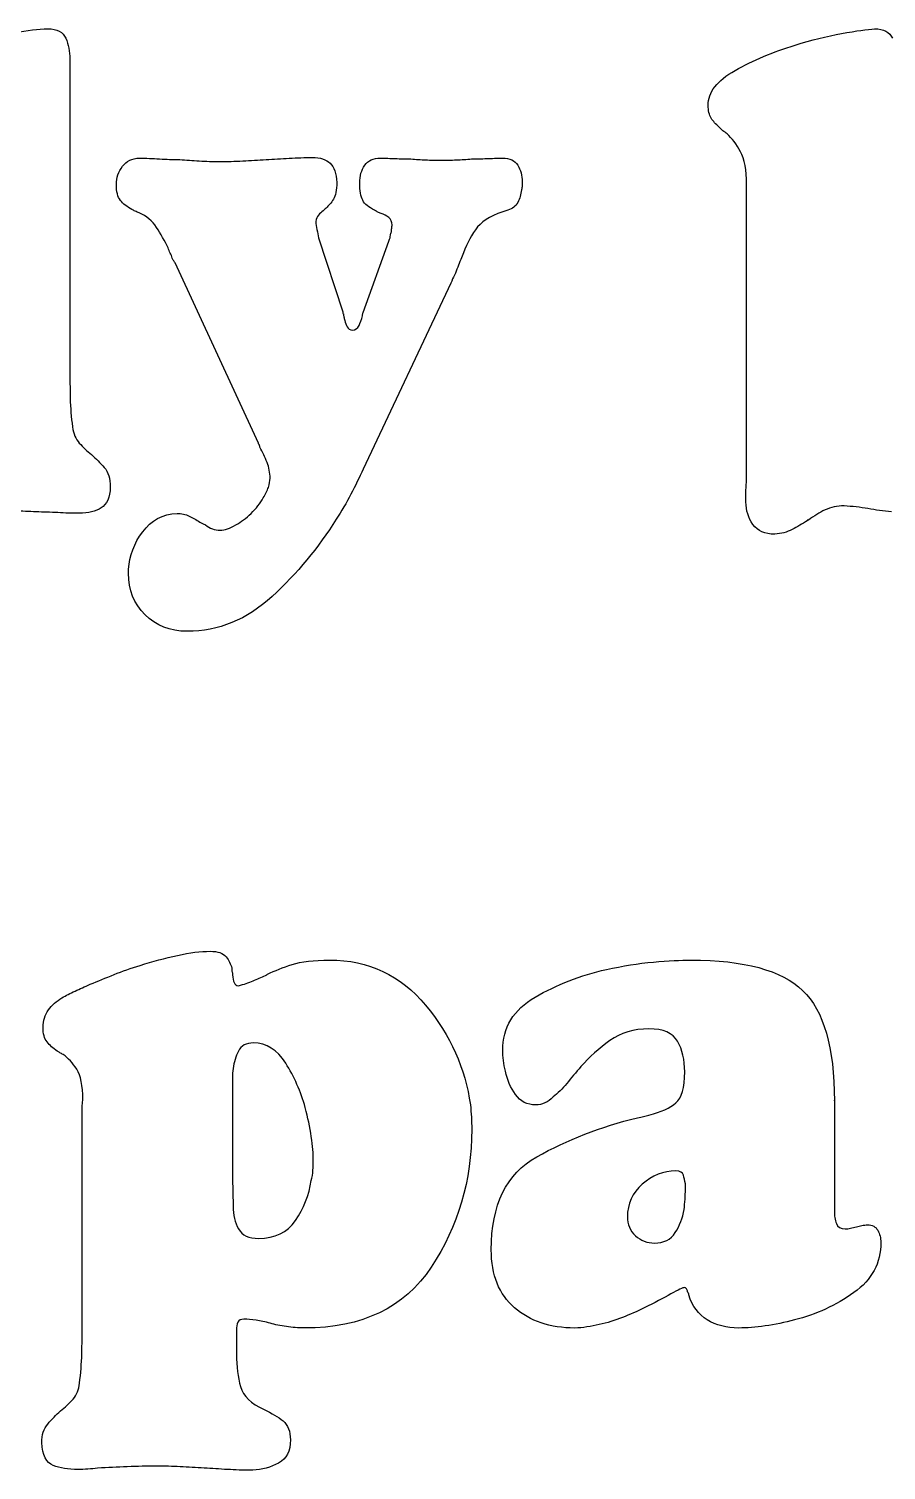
# Model space of a CAD drawing. Extents: x 1489 to 1914, y 371 to 1329.
# Drawn here: x 1784.75 to 1810.19, y 930.09 to 972.87 of the extents above; entities that cross this region are included whole.
import ezdxf

# ---------------------------------------------------------------- set-up
doc = ezdxf.new("R2010")
doc.units = 0
doc.layers.add('G0101', color=7, linetype='CONTINUOUS')

msp = doc.modelspace()

# ---------------------------------------------------------------- linework, layer by layer
at = {"layer": 'G0101', "color": 4}
for points in [[(1785.972155, 971.967676), (1785.972155, 962.798676)], [(1799.392255, 968.327076), (1799.392255, 968.207076)], [(1806.052155, 959.987776), (1806.052155, 968.247776)], [(1793.352255, 966.668076), (1794.072255, 964.467076), (1794.072255, 964.427076)], [(1794.672255, 964.447076), (1795.432255, 966.568076)], [(1791.572255, 960.570076), (1789.092255, 965.922076)], [(1797.272255, 965.323076), (1794.672255, 959.795076)], [(1794.652255, 964.347076), (1794.652255, 964.367076)], [(1791.572255, 960.550076), (1791.572255, 960.570076)], [(1806.052155, 959.407776), (1806.052155, 959.687776), (1806.052155, 959.967776), (1806.052155, 959.987776)], [(1806.032155, 958.827776), (1806.032155, 959.107776)], [(1807.892155, 958.287776), (1807.862155, 958.287776)], [(1787.712255, 956.708076), (1787.712255, 956.757076), (1787.712255, 956.827076)], [(1790.796355, 941.737876), (1790.796355, 941.507876), (1790.796355, 941.147876), (1790.796355, 938.767877)], [(1786.336355, 940.887876), (1786.356355, 941.087876)], [(1786.336355, 934.407877), (1786.336355, 940.887876)], [(1808.656255, 941.067576), (1808.656255, 938.067577), (1808.656255, 937.787577)], [(1808.656255, 941.047576), (1808.656255, 941.067576)], [(1790.796355, 938.767877), (1790.816355, 937.927877)], [(1804.236255, 938.427577), (1804.236255, 938.527577), (1804.236255, 938.587577)], [(1804.236255, 938.407577), (1804.236255, 938.427577)], [(1790.916355, 934.247877), (1790.916355, 933.527877)], [(1791.396355, 930.087877), (1791.366355, 930.087877), (1791.336355, 930.087877)]]:
    msp.add_lwpolyline(points, dxfattribs=at)
for points in [[(1784.342155, 972.747676), (1784.709155, 972.827676), (1785.032155, 972.867676), (1785.312155, 972.867676)], [(1785.312155, 972.867676), (1785.592155, 972.867676), (1785.772155, 972.774676), (1785.852155, 972.587676)], [(1808.872155, 972.726776), (1809.312155, 972.807776), (1809.638155, 972.853776), (1809.852155, 972.867776)], [(1809.852155, 972.867776), (1810.118155, 972.867776), (1810.295155, 972.773776), (1810.382155, 972.587776)], [(1785.852155, 972.587676), (1785.932155, 972.400676), (1785.972155, 972.193676), (1785.972155, 971.967676)], [(1807.492155, 972.385776), (1807.972155, 972.532776), (1808.432155, 972.645776), (1808.872155, 972.726776)], [(1805.712155, 971.631776), (1806.245155, 971.933776), (1806.839155, 972.184776), (1807.492155, 972.385776)], [(1804.912155, 970.597776), (1804.912155, 970.985776), (1805.179155, 971.331776), (1805.712155, 971.631776)], [(1805.002155, 970.215776), (1804.942155, 970.309776), (1804.912155, 970.436776), (1804.912155, 970.597776)], [(1805.232155, 969.955776), (1805.138155, 970.034776), (1805.062155, 970.122776), (1805.002155, 970.215776)], [(1805.352155, 969.844776), (1805.312155, 969.877776), (1805.272155, 969.914776), (1805.232155, 969.955776)], [(1805.472155, 969.753776), (1805.432155, 969.780776), (1805.392155, 969.810776), (1805.352155, 969.844776)], [(1805.872155, 969.221776), (1805.752155, 969.442776), (1805.618155, 969.620776), (1805.472155, 969.753776)], [(1787.532255, 968.788076), (1787.652255, 968.947076), (1787.819255, 969.028076), (1788.032255, 969.028076)], [(1788.032255, 969.028076), (1788.232255, 969.028076), (1788.432255, 969.021076), (1788.632255, 969.008076)], [(1788.632255, 969.008076), (1788.832255, 968.994076), (1789.032255, 968.987076), (1789.232255, 968.987076)], [(1789.232255, 968.987076), (1789.418255, 968.974076), (1789.612255, 968.961076), (1789.812255, 968.947076)], [(1791.102255, 968.947076), (1791.335255, 968.961076), (1791.565255, 968.974076), (1791.792255, 968.987076)], [(1791.792255, 968.987076), (1792.018255, 969.001076), (1792.248255, 969.014076), (1792.482255, 969.028076)], [(1792.482255, 969.028076), (1792.715255, 969.041076), (1792.945255, 969.048076), (1793.172255, 969.048076)], [(1793.172255, 969.048076), (1793.398255, 969.048076), (1793.572255, 968.991076), (1793.692255, 968.878076)], [(1794.722255, 968.818076), (1794.822255, 968.958076), (1794.978255, 969.028076), (1795.192255, 969.028076)], [(1795.192255, 969.028076), (1795.338255, 969.028076), (1795.485255, 969.024076), (1795.632255, 969.018076)], [(1795.632255, 969.018076), (1795.779255, 969.011076), (1795.932255, 969.008076), (1796.092255, 969.008076)], [(1796.092255, 969.008076), (1796.239255, 968.994076), (1796.385255, 968.984076), (1796.532255, 968.978076)], [(1796.532255, 968.978076), (1796.678255, 968.971076), (1796.825255, 968.967076), (1796.972255, 968.967076)], [(1796.972255, 968.967076), (1797.132255, 968.967076), (1797.288255, 968.971076), (1797.442255, 968.978076)], [(1797.442255, 968.978076), (1797.595255, 968.984076), (1797.745255, 968.994076), (1797.892255, 969.008076)], [(1797.892255, 969.008076), (1798.038255, 969.008076), (1798.188255, 969.011076), (1798.342255, 969.018076)], [(1798.342255, 969.018076), (1798.495255, 969.024076), (1798.652255, 969.028076), (1798.812255, 969.028076)], [(1798.812255, 969.028076), (1799.025255, 969.028076), (1799.175255, 968.958076), (1799.262255, 968.818076)], [(1806.052155, 968.247776), (1806.052155, 968.675776), (1805.992155, 969.000776), (1805.872155, 969.221776)], [(1787.352255, 968.248076), (1787.352255, 968.447076), (1787.412255, 968.628076), (1787.532255, 968.788076)], [(1789.812255, 968.947076), (1790.012255, 968.934076), (1790.212255, 968.927076), (1790.412255, 968.927076)], [(1790.412255, 968.927076), (1790.638255, 968.927076), (1790.868255, 968.934076), (1791.102255, 968.947076)], [(1793.692255, 968.878076), (1793.812255, 968.764076), (1793.878255, 968.574076), (1793.892255, 968.308076)], [(1794.572255, 968.288076), (1794.572255, 968.501076), (1794.622255, 968.677076), (1794.722255, 968.818076)], [(1799.262255, 968.818076), (1799.348255, 968.677076), (1799.392255, 968.514076), (1799.392255, 968.327076)], [(1787.472255, 967.777076), (1787.392255, 967.877076), (1787.352255, 968.034076), (1787.352255, 968.248076)], [(1793.892255, 968.308076), (1793.892255, 968.081076), (1793.858255, 967.914076), (1793.792255, 967.808076)], [(1794.662255, 967.778076), (1794.602255, 967.891076), (1794.572255, 968.061076), (1794.572255, 968.288076)], [(1799.392255, 968.207076), (1799.392255, 968.167076), (1799.385255, 968.127076), (1799.372255, 968.087076)], [(1787.812255, 967.506076), (1787.665255, 967.586076), (1787.552255, 967.676076), (1787.472255, 967.777076)], [(1793.792255, 967.808076), (1793.725255, 967.701076), (1793.652255, 967.614076), (1793.572255, 967.548076)], [(1795.012255, 967.487076), (1794.838255, 967.568076), (1794.722255, 967.664076), (1794.662255, 967.778076)], [(1799.262255, 967.716076), (1799.202255, 967.603076), (1799.105255, 967.527076), (1798.972255, 967.487076)], [(1799.372255, 968.087076), (1799.358255, 967.953076), (1799.322255, 967.830076), (1799.262255, 967.716076)], [(1787.912255, 967.456076), (1787.872255, 967.476076), (1787.838255, 967.492076), (1787.812255, 967.506076)], [(1788.032255, 967.405076), (1787.992255, 967.419076), (1787.952255, 967.436076), (1787.912255, 967.456076)], [(1788.542255, 966.975076), (1788.415255, 967.169076), (1788.245255, 967.312076), (1788.032255, 967.405076)], [(1793.352255, 967.338076), (1793.312255, 967.291076), (1793.285255, 967.228076), (1793.272255, 967.148076)], [(1793.492255, 967.467076), (1793.438255, 967.427076), (1793.392255, 967.384076), (1793.352255, 967.338076)], [(1793.532255, 967.507076), (1793.518255, 967.494076), (1793.505255, 967.481076), (1793.492255, 967.467076)], [(1793.572255, 967.548076), (1793.558255, 967.534076), (1793.545255, 967.521076), (1793.532255, 967.507076)], [(1795.112255, 967.427076), (1795.085255, 967.441076), (1795.052255, 967.461076), (1795.012255, 967.487076)], [(1795.212255, 967.387076), (1795.172255, 967.401076), (1795.138255, 967.414076), (1795.112255, 967.427076)], [(1795.432255, 967.268076), (1795.365255, 967.320076), (1795.292255, 967.361076), (1795.212255, 967.387076)], [(1795.532255, 967.048076), (1795.532255, 967.141076), (1795.498255, 967.214076), (1795.432255, 967.268076)], [(1798.972255, 967.487076), (1798.545255, 967.366076), (1798.245255, 967.199076), (1798.072255, 966.986076)], [(1788.892255, 966.363076), (1788.785255, 966.577076), (1788.668255, 966.781076), (1788.542255, 966.975076)], [(1793.272255, 967.148076), (1793.272255, 967.068076), (1793.282255, 966.987076), (1793.302255, 966.907076)], [(1793.302255, 966.907076), (1793.322255, 966.827076), (1793.338255, 966.748076), (1793.352255, 966.668076)], [(1795.482255, 966.748076), (1795.489255, 966.774076), (1795.498255, 966.808076), (1795.512255, 966.847076)], [(1795.512255, 966.847076), (1795.512255, 966.874076), (1795.515255, 966.907076), (1795.522255, 966.947076)], [(1795.522255, 966.947076), (1795.529255, 966.987076), (1795.532255, 967.021076), (1795.532255, 967.048076)], [(1798.072255, 966.986076), (1797.898255, 966.772076), (1797.759255, 966.518076), (1797.652255, 966.224076)], [(1795.432255, 966.568076), (1795.445255, 966.608076), (1795.458255, 966.641076), (1795.472255, 966.668076)], [(1795.472255, 966.668076), (1795.472255, 966.694076), (1795.475255, 966.721076), (1795.482255, 966.748076)], [(1788.952255, 966.213076), (1788.925255, 966.260076), (1788.905255, 966.310076), (1788.892255, 966.363076)], [(1789.012255, 966.063076), (1788.998255, 966.116076), (1788.978255, 966.166076), (1788.952255, 966.213076)], [(1789.052255, 965.982076), (1789.038255, 966.009076), (1789.025255, 966.036076), (1789.012255, 966.063076)], [(1789.092255, 965.922076), (1789.078255, 965.935076), (1789.065255, 965.955076), (1789.052255, 965.982076)], [(1797.652255, 966.224076), (1797.598255, 966.091076), (1797.542255, 965.947076), (1797.482255, 965.794076)], [(1797.482255, 965.794076), (1797.422255, 965.640076), (1797.352255, 965.483076), (1797.272255, 965.323076)], [(1794.072255, 964.427076), (1794.072255, 964.414076), (1794.078255, 964.407076), (1794.092255, 964.407076)], [(1794.092255, 964.407076), (1794.092255, 964.381076), (1794.095255, 964.351076), (1794.102255, 964.318076)], [(1794.102255, 964.318076), (1794.108255, 964.284076), (1794.118255, 964.248076), (1794.132255, 964.208076)], [(1794.552255, 964.058076), (1794.592255, 964.144076), (1794.625255, 964.241076), (1794.652255, 964.347076)], [(1794.652255, 964.367076), (1794.652255, 964.381076), (1794.655255, 964.394076), (1794.662255, 964.407076)], [(1794.662255, 964.407076), (1794.668255, 964.421076), (1794.672255, 964.434076), (1794.672255, 964.447076)], [(1794.132255, 964.208076), (1794.145255, 964.141076), (1794.168255, 964.077076), (1794.202255, 964.018076)], [(1794.202255, 964.018076), (1794.235255, 963.958076), (1794.285255, 963.927076), (1794.352255, 963.927076)], [(1794.352255, 963.927076), (1794.445255, 963.927076), (1794.512255, 963.971076), (1794.552255, 964.058076)], [(1785.972155, 962.798676), (1785.972155, 962.490676), (1785.975155, 962.192676), (1785.982155, 961.905676)], [(1785.982155, 961.905676), (1785.989155, 961.618676), (1786.012155, 961.333676), (1786.052155, 961.053676)], [(1786.052155, 961.053676), (1786.078155, 960.852676), (1786.145155, 960.691676), (1786.252155, 960.571676)], [(1786.252155, 960.571676), (1786.359155, 960.450676), (1786.479155, 960.337676), (1786.612155, 960.230676)], [(1791.602255, 960.500076), (1791.595255, 960.520076), (1791.585255, 960.536076), (1791.572255, 960.550076)], [(1791.612255, 960.450076), (1791.612255, 960.463076), (1791.608255, 960.480076), (1791.602255, 960.500076)], [(1791.822255, 959.999076), (1791.762255, 960.152076), (1791.692255, 960.302076), (1791.612255, 960.450076)], [(1786.612155, 960.230676), (1786.745155, 960.109676), (1786.872155, 959.982676), (1786.992155, 959.849676)], [(1791.912255, 959.528076), (1791.912255, 959.688076), (1791.882255, 959.845076), (1791.822255, 959.999076)], [(1786.992155, 959.849676), (1787.112155, 959.715676), (1787.172155, 959.521676), (1787.172155, 959.267676)], [(1794.672255, 959.795076), (1794.565255, 959.554076), (1794.445255, 959.307076), (1794.312255, 959.053076)], [(1787.172155, 959.267676), (1787.158155, 958.960676), (1787.069155, 958.753676), (1786.902155, 958.647676)], [(1791.712255, 958.947076), (1791.779255, 959.054076), (1791.828255, 959.157076), (1791.862255, 959.258076)], [(1791.862255, 959.258076), (1791.895255, 959.358076), (1791.912255, 959.447076), (1791.912255, 959.528076)], [(1806.032155, 959.107776), (1806.032155, 959.200776), (1806.038155, 959.300776), (1806.052155, 959.407776)], [(1791.352255, 958.487076), (1791.498255, 958.634076), (1791.618255, 958.788076), (1791.712255, 958.947076)], [(1794.312255, 959.053076), (1794.178255, 958.800076), (1794.032255, 958.553076), (1793.872255, 958.313076)], [(1806.242155, 958.157776), (1806.102155, 958.350776), (1806.032155, 958.573776), (1806.032155, 958.827776)], [(1808.952155, 958.707776), (1808.739155, 958.707776), (1808.549155, 958.667776), (1808.382155, 958.587776)], [(1809.652155, 958.627776), (1809.425155, 958.667776), (1809.192155, 958.693776), (1808.952155, 958.707776)], [(1784.972155, 958.527676), (1784.759155, 958.541676), (1784.545155, 958.550676), (1784.332155, 958.557676)], [(1785.612155, 958.507676), (1785.399155, 958.521676), (1785.185155, 958.527676), (1784.972155, 958.527676)], [(1786.252155, 958.487676), (1786.039155, 958.487676), (1785.825155, 958.494676), (1785.612155, 958.507676)], [(1786.902155, 958.647676), (1786.735155, 958.541676), (1786.519155, 958.487676), (1786.252155, 958.487676)], [(1788.132255, 957.938076), (1788.385255, 958.278076), (1788.725255, 958.461076), (1789.152255, 958.487076)], [(1789.152255, 958.487076), (1789.285255, 958.487076), (1789.405255, 958.461076), (1789.512255, 958.407076)], [(1789.512255, 958.407076), (1789.618255, 958.355076), (1789.725255, 958.295076), (1789.832255, 958.228076)], [(1790.892255, 958.148076), (1791.052255, 958.228076), (1791.205255, 958.341076), (1791.352255, 958.487076)], [(1793.872255, 958.313076), (1793.352255, 957.471076), (1792.718255, 956.707076), (1791.972255, 956.019076)], [(1807.862155, 958.287776), (1807.855155, 958.287776), (1807.852155, 958.280776), (1807.852155, 958.267776)], [(1808.382155, 958.587776), (1808.215155, 958.507776), (1808.052155, 958.407776), (1807.892155, 958.287776)], [(1810.352155, 958.527776), (1810.112155, 958.554776), (1809.879155, 958.587776), (1809.652155, 958.627776)], [(1787.712255, 956.827076), (1787.739255, 957.228076), (1787.878255, 957.597076), (1788.132255, 957.938076)], [(1789.832255, 958.228076), (1789.858255, 958.215076), (1789.885255, 958.201076), (1789.912255, 958.188076)], [(1789.912255, 958.188076), (1789.938255, 958.174076), (1789.965255, 958.161076), (1789.992255, 958.148076)], [(1789.992255, 958.148076), (1790.058255, 958.094076), (1790.128255, 958.054076), (1790.202255, 958.028076)], [(1790.202255, 958.028076), (1790.275255, 958.001076), (1790.352255, 957.987076), (1790.432255, 957.987076)], [(1790.432255, 957.987076), (1790.498255, 957.987076), (1790.572255, 958.001076), (1790.652255, 958.028076)], [(1790.652255, 958.028076), (1790.732255, 958.054076), (1790.812255, 958.094076), (1790.892255, 958.148076)], [(1806.892155, 957.867776), (1806.598155, 957.867776), (1806.382155, 957.964776), (1806.242155, 958.157776)], [(1807.402155, 958.007776), (1807.248155, 957.927776), (1807.078155, 957.880776), (1806.892155, 957.867776)], [(1807.852155, 958.267776), (1807.705155, 958.174776), (1807.555155, 958.087776), (1807.402155, 958.007776)], [(1788.202255, 955.478076), (1787.875255, 955.804076), (1787.712255, 956.215076), (1787.712255, 956.708076)], [(1791.972255, 956.019076), (1791.225255, 955.332076), (1790.385255, 954.987076), (1789.452255, 954.987076)], [(1789.452255, 954.987076), (1788.945255, 954.987076), (1788.529255, 955.151076), (1788.202255, 955.478076)], [(1789.166355, 945.367876), (1789.533355, 945.447876), (1789.856355, 945.487876), (1790.136355, 945.487876)], [(1790.136355, 945.487876), (1790.363355, 945.487876), (1790.519355, 945.434876), (1790.606355, 945.327876)], [(1787.286355, 944.797876), (1787.533355, 944.897876), (1787.789355, 944.987876), (1788.056355, 945.067876)], [(1788.056355, 945.067876), (1788.429355, 945.187876), (1788.799355, 945.287876), (1789.166355, 945.367876)], [(1790.606355, 945.327876), (1790.692355, 945.220876), (1790.749355, 945.107876), (1790.776355, 944.987876)], [(1791.836355, 944.807876), (1792.049355, 944.913876), (1792.293355, 945.010876), (1792.566355, 945.097876)], [(1792.566355, 945.097876), (1792.839355, 945.184876), (1793.209355, 945.227876), (1793.676355, 945.227876)], [(1793.676355, 945.227876), (1794.836355, 945.227876), (1795.786355, 944.780876), (1796.526355, 943.887876)], [(1801.896255, 944.947576), (1802.376255, 945.053576), (1802.839255, 945.127576), (1803.286255, 945.167576)], [(1803.286255, 945.167576), (1803.733255, 945.207576), (1804.103255, 945.227576), (1804.396255, 945.227576)], [(1804.396255, 945.227576), (1805.983255, 945.227576), (1807.089255, 944.927576), (1807.716255, 944.327576)], [(1786.576355, 944.507876), (1786.803355, 944.600876), (1787.039355, 944.697876), (1787.286355, 944.797876)], [(1790.776355, 944.987876), (1790.776355, 944.947876), (1790.779355, 944.910876), (1790.786355, 944.877876)], [(1790.786355, 944.877876), (1790.793355, 944.843876), (1790.796355, 944.813876), (1790.796355, 944.787876)], [(1790.796355, 944.787876), (1790.809355, 944.693876), (1790.826355, 944.617876), (1790.846355, 944.557876)], [(1790.976355, 944.467876), (1791.136355, 944.507876), (1791.279355, 944.553876), (1791.406355, 944.607876)], [(1791.406355, 944.607876), (1791.533355, 944.660876), (1791.656355, 944.713876), (1791.776355, 944.767876)], [(1791.776355, 944.767876), (1791.789355, 944.780876), (1791.799355, 944.787876), (1791.806355, 944.787876)], [(1791.806355, 944.787876), (1791.813355, 944.787876), (1791.823355, 944.793876), (1791.836355, 944.807876)], [(1799.776255, 944.127576), (1800.416255, 944.500576), (1801.123255, 944.774576), (1801.896255, 944.947576)], [(1785.736355, 944.107876), (1785.856355, 944.173876), (1785.986355, 944.240876), (1786.126355, 944.307876)], [(1786.126355, 944.307876), (1786.266355, 944.373876), (1786.416355, 944.440876), (1786.576355, 944.507876)], [(1790.846355, 944.557876), (1790.866355, 944.497876), (1790.909355, 944.467876), (1790.976355, 944.467876)], [(1807.716255, 944.327576), (1808.342255, 943.727576), (1808.656255, 942.634576), (1808.656255, 941.047576)], [(1785.176355, 943.227876), (1785.176355, 943.427876), (1785.229355, 943.600876), (1785.336355, 943.747876)], [(1785.336355, 943.747876), (1785.442355, 943.893876), (1785.576355, 944.014876), (1785.736355, 944.107876)], [(1796.526355, 943.887876), (1797.266355, 942.994876), (1797.709355, 942.007876), (1797.856355, 940.927876)], [(1798.816255, 942.547576), (1798.816255, 943.227576), (1799.136255, 943.754576), (1799.776255, 944.127576)], [(1785.296355, 942.797876), (1785.216355, 942.897876), (1785.176355, 943.040876), (1785.176355, 943.227876)], [(1803.156255, 943.187576), (1802.702255, 943.187576), (1802.316255, 943.070576), (1801.996255, 942.837576)], [(1804.006255, 942.817576), (1803.866255, 943.064576), (1803.583255, 943.187576), (1803.156255, 943.187576)], [(1785.596355, 942.527876), (1785.476355, 942.607876), (1785.376355, 942.697876), (1785.296355, 942.797876)], [(1785.676355, 942.477876), (1785.649355, 942.497876), (1785.623355, 942.514876), (1785.596355, 942.527876)], [(1785.776355, 942.427876), (1785.736355, 942.440876), (1785.703355, 942.457876), (1785.676355, 942.477876)], [(1790.976355, 942.527876), (1790.896355, 942.367876), (1790.843355, 942.193876), (1790.816355, 942.007876)], [(1791.416355, 942.767876), (1791.203355, 942.767876), (1791.056355, 942.687876), (1790.976355, 942.527876)], [(1792.376355, 942.167876), (1792.123355, 942.567876), (1791.803355, 942.767876), (1791.416355, 942.767876)], [(1798.836255, 942.247576), (1798.822255, 942.354576), (1798.816255, 942.454576), (1798.816255, 942.547576)], [(1801.996255, 942.837576), (1801.676255, 942.604576), (1801.389255, 942.347576), (1801.136255, 942.067576)], [(1804.216255, 941.907576), (1804.216255, 942.267576), (1804.146255, 942.570576), (1804.006255, 942.817576)], [(1786.176355, 941.987876), (1786.056355, 942.173876), (1785.922355, 942.320876), (1785.776355, 942.427876)], [(1792.956355, 940.847876), (1792.823355, 941.327876), (1792.629355, 941.767876), (1792.376355, 942.167876)], [(1798.896255, 941.927576), (1798.869255, 942.034576), (1798.849255, 942.140576), (1798.836255, 942.247576)], [(1801.136255, 942.067576), (1800.989255, 941.894576), (1800.849255, 941.727576), (1800.716255, 941.567576)], [(1786.356355, 941.087876), (1786.356355, 941.500876), (1786.296355, 941.800876), (1786.176355, 941.987876)], [(1790.816355, 942.007876), (1790.803355, 941.913876), (1790.796355, 941.823876), (1790.796355, 941.737876)], [(1799.196255, 941.237576), (1799.049255, 941.444576), (1798.949255, 941.674576), (1798.896255, 941.927576)], [(1803.956255, 940.987576), (1804.129255, 941.134576), (1804.216255, 941.440576), (1804.216255, 941.907576)], [(1799.796255, 940.927576), (1799.543255, 940.927576), (1799.342255, 941.030576), (1799.196255, 941.237576)], [(1800.316255, 941.167576), (1800.236255, 941.087576), (1800.153255, 941.027576), (1800.066255, 940.987576)], [(1800.716255, 941.567576), (1800.583255, 941.407576), (1800.449255, 941.274576), (1800.316255, 941.167576)], [(1793.136355, 939.987877), (1793.096355, 940.267876), (1793.036355, 940.553876), (1792.956355, 940.847876)], [(1797.856355, 940.927876), (1797.869355, 940.807876), (1797.879355, 940.687876), (1797.886355, 940.567876)], [(1800.066255, 940.987576), (1799.979255, 940.947576), (1799.889255, 940.927576), (1799.796255, 940.927576)], [(1803.156255, 940.627576), (1803.516255, 940.720576), (1803.782255, 940.840576), (1803.956255, 940.987576)], [(1797.886355, 940.567876), (1797.893355, 940.447876), (1797.896355, 940.327876), (1797.896355, 940.207876)], [(1799.826255, 939.387577), (1800.726255, 939.894577), (1801.722255, 940.280576), (1802.816255, 940.547576)], [(1802.816255, 940.547576), (1802.882255, 940.560576), (1802.943255, 940.573576), (1802.996255, 940.587576)], [(1802.996255, 940.587576), (1803.049255, 940.600576), (1803.103255, 940.614576), (1803.156255, 940.627576)], [(1793.196355, 939.287877), (1793.196355, 939.474877), (1793.176355, 939.707877), (1793.136355, 939.987877)], [(1797.896355, 940.207876), (1797.896355, 938.687877), (1797.496355, 937.323877), (1796.696355, 936.117877)], [(1793.186355, 938.987877), (1793.192355, 939.093877), (1793.196355, 939.193877), (1793.196355, 939.287877)], [(1798.476255, 936.627577), (1798.476255, 937.960577), (1798.926255, 938.880577), (1799.826255, 939.387577)], [(1792.666355, 937.497877), (1792.913355, 937.850877), (1793.069355, 938.247877), (1793.136355, 938.687877)], [(1793.136355, 938.687877), (1793.163355, 938.780877), (1793.179355, 938.880877), (1793.186355, 938.987877)], [(1803.956255, 938.967577), (1803.583255, 938.967577), (1803.249255, 938.837577), (1802.956255, 938.577577)], [(1804.176255, 938.847577), (1804.149255, 938.927577), (1804.076255, 938.967577), (1803.956255, 938.967577)], [(1804.236255, 938.587577), (1804.222255, 938.680577), (1804.202255, 938.767577), (1804.176255, 938.847577)], [(1802.956255, 938.577577), (1802.663255, 938.317577), (1802.516255, 937.994577), (1802.516255, 937.607577)], [(1804.226255, 938.127577), (1804.233255, 938.234577), (1804.236255, 938.327577), (1804.236255, 938.407577)], [(1790.816355, 937.927877), (1790.816355, 937.660877), (1790.869355, 937.434877), (1790.976355, 937.247877)], [(1803.936255, 937.137577), (1804.069255, 937.344577), (1804.156255, 937.573577), (1804.196255, 937.827577)], [(1804.196255, 937.827577), (1804.209255, 937.920577), (1804.219255, 938.020577), (1804.226255, 938.127577)], [(1808.656255, 937.787577), (1808.656255, 937.640577), (1808.676255, 937.514577), (1808.716255, 937.407577)], [(1791.576355, 936.967877), (1792.056355, 936.967877), (1792.419355, 937.143877), (1792.666355, 937.497877)], [(1802.516255, 937.607577), (1802.516255, 937.380577), (1802.596255, 937.194577), (1802.756255, 937.047577)], [(1808.716255, 937.407577), (1808.756255, 937.300577), (1808.842255, 937.247577), (1808.976255, 937.247577)], [(1809.316255, 937.307577), (1809.369255, 937.320577), (1809.423255, 937.334577), (1809.476255, 937.347577)], [(1809.476255, 937.347577), (1809.529255, 937.360577), (1809.583255, 937.367577), (1809.636255, 937.367577)], [(1809.636255, 937.367577), (1809.782255, 937.367577), (1809.886255, 937.314577), (1809.946255, 937.207577)], [(1790.976355, 937.247877), (1791.083355, 937.060877), (1791.283355, 936.967877), (1791.576355, 936.967877)], [(1802.756255, 937.047577), (1802.916255, 936.900577), (1803.103255, 936.827577), (1803.316255, 936.827577)], [(1803.316255, 936.827577), (1803.596255, 936.827577), (1803.802255, 936.930577), (1803.936255, 937.137577)], [(1808.976255, 937.247577), (1809.029255, 937.247577), (1809.083255, 937.254577), (1809.136255, 937.267577)], [(1809.136255, 937.267577), (1809.189255, 937.280577), (1809.249255, 937.294577), (1809.316255, 937.307577)], [(1809.946255, 937.207577), (1810.006255, 937.100577), (1810.036255, 936.980577), (1810.036255, 936.847577)], [(1799.166255, 934.907577), (1798.706255, 935.307577), (1798.476255, 935.880577), (1798.476255, 936.627577)], [(1810.036255, 936.847577), (1810.036255, 936.234577), (1809.769255, 935.737577), (1809.236255, 935.357577)], [(1796.696355, 936.117877), (1795.896355, 934.910877), (1794.643355, 934.307877), (1792.936355, 934.307877)], [(1803.806255, 935.317577), (1803.586255, 935.190577), (1803.322255, 935.053577), (1803.016255, 934.907577)], [(1804.216255, 935.507577), (1804.163255, 935.507577), (1804.026255, 935.444577), (1803.806255, 935.317577)], [(1804.266255, 935.467577), (1804.246255, 935.494577), (1804.229255, 935.507577), (1804.216255, 935.507577)], [(1804.296255, 935.387577), (1804.296255, 935.414577), (1804.286255, 935.440577), (1804.266255, 935.467577)], [(1804.326255, 935.337577), (1804.319255, 935.357577), (1804.309255, 935.374577), (1804.296255, 935.387577)], [(1804.336255, 935.287577), (1804.336255, 935.300577), (1804.333255, 935.317577), (1804.326255, 935.337577)], [(1804.886255, 934.547577), (1804.626255, 934.707577), (1804.443255, 934.954577), (1804.336255, 935.287577)], [(1809.236255, 935.357577), (1808.702255, 934.977577), (1808.116255, 934.707577), (1807.476255, 934.547577)], [(1800.956255, 934.307577), (1800.222255, 934.307577), (1799.626255, 934.507577), (1799.166255, 934.907577)], [(1803.016255, 934.907577), (1802.802255, 934.800577), (1802.586255, 934.704577), (1802.366255, 934.617577)], [(1786.326355, 933.537877), (1786.333355, 933.824877), (1786.336355, 934.114877), (1786.336355, 934.407877)], [(1790.956355, 934.477877), (1790.929355, 934.417877), (1790.916355, 934.340877), (1790.916355, 934.247877)], [(1791.136355, 934.567877), (1791.043355, 934.567877), (1790.983355, 934.537877), (1790.956355, 934.477877)], [(1791.496355, 934.537877), (1791.363355, 934.557877), (1791.243355, 934.567877), (1791.136355, 934.567877)], [(1791.916355, 934.447877), (1791.769355, 934.487877), (1791.629355, 934.517877), (1791.496355, 934.537877)], [(1792.396355, 934.347877), (1792.223355, 934.373877), (1792.063355, 934.407877), (1791.916355, 934.447877)], [(1792.936355, 934.307877), (1792.749355, 934.307877), (1792.569355, 934.320877), (1792.396355, 934.347877)], [(1801.316255, 934.337577), (1801.196255, 934.317577), (1801.076255, 934.307577), (1800.956255, 934.307577)], [(1801.676255, 934.407577), (1801.556255, 934.381577), (1801.436255, 934.357577), (1801.316255, 934.337577)], [(1802.366255, 934.617577), (1802.146255, 934.531577), (1801.916255, 934.461577), (1801.676255, 934.407577)], [(1805.816255, 934.307577), (1805.456255, 934.307577), (1805.146255, 934.387577), (1804.886255, 934.547577)], [(1806.606255, 934.367577), (1806.319255, 934.327577), (1806.056255, 934.307577), (1805.816255, 934.307577)], [(1807.476255, 934.547577), (1807.182255, 934.467577), (1806.893255, 934.407577), (1806.606255, 934.367577)], [(1786.256355, 932.667877), (1786.296355, 932.960877), (1786.319355, 933.250877), (1786.326355, 933.537877)], [(1790.916355, 933.527877), (1790.916355, 933.167877), (1790.956355, 932.847877), (1791.036355, 932.567877)], [(1786.066355, 932.197877), (1786.179355, 932.324877), (1786.243355, 932.480877), (1786.256355, 932.667877)], [(1785.696355, 931.847877), (1785.829355, 931.954877), (1785.953355, 932.070877), (1786.066355, 932.197877)], [(1791.036355, 932.567877), (1791.116355, 932.287877), (1791.349355, 932.060877), (1791.736355, 931.887877)], [(1785.316355, 931.457877), (1785.436355, 931.597877), (1785.563355, 931.727877), (1785.696355, 931.847877)], [(1791.736355, 931.887877), (1791.963355, 931.780877), (1792.149355, 931.667877), (1792.296355, 931.547877)], [(1785.136355, 930.907877), (1785.136355, 931.134877), (1785.196355, 931.317877), (1785.316355, 931.457877)], [(1792.296355, 931.547877), (1792.442355, 931.427877), (1792.516355, 931.240877), (1792.516355, 930.987877)], [(1785.476355, 930.227877), (1785.276355, 930.307877), (1785.163355, 930.534877), (1785.136355, 930.907877)], [(1792.516355, 930.987877), (1792.516355, 930.654877), (1792.399355, 930.424877), (1792.166355, 930.297877)], [(1786.216355, 930.107877), (1785.922355, 930.107877), (1785.676355, 930.147877), (1785.476355, 930.227877)], [(1786.506355, 930.117877), (1786.406355, 930.110877), (1786.309355, 930.107877), (1786.216355, 930.107877)], [(1786.796355, 930.147877), (1786.703355, 930.134877), (1786.606355, 930.123877), (1786.506355, 930.117877)], [(1787.676355, 930.187877), (1787.383355, 930.174877), (1787.089355, 930.160877), (1786.796355, 930.147877)], [(1788.556355, 930.207877), (1788.263355, 930.207877), (1787.969355, 930.200877), (1787.676355, 930.187877)], [(1789.246355, 930.187877), (1789.013355, 930.200877), (1788.783355, 930.207877), (1788.556355, 930.207877)], [(1789.956355, 930.147877), (1789.716355, 930.160877), (1789.479355, 930.174877), (1789.246355, 930.187877)], [(1790.646355, 930.107877), (1790.413355, 930.120877), (1790.183355, 930.134877), (1789.956355, 930.147877)], [(1791.336355, 930.087877), (1791.109355, 930.087877), (1790.879355, 930.094877), (1790.646355, 930.107877)], [(1792.166355, 930.297877), (1791.933355, 930.170877), (1791.676355, 930.100877), (1791.396355, 930.087877)]]:
    msp.add_open_spline(points, degree=3, dxfattribs=at)

doc.saveas('drawing.dxf')
